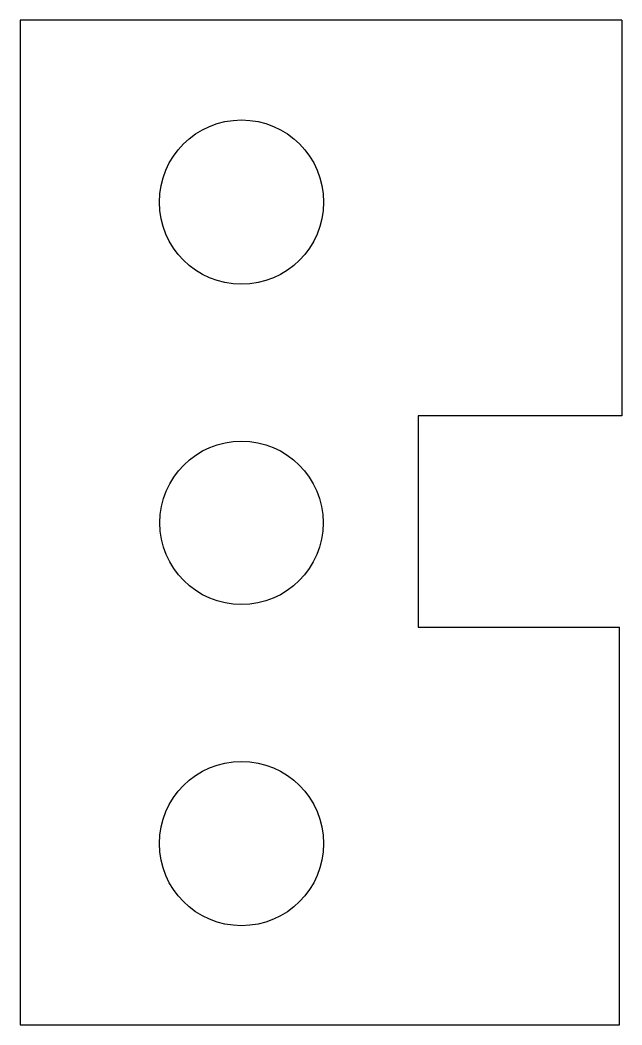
# Model space of a CAD drawing. Extents: x -12.5 to 2.5, y -12.5 to 12.5.
import ezdxf

# ---------------------------------------------------------------- set-up
doc = ezdxf.new("R2010")
doc.units = 0
doc.layers.get('0').update_dxf_attribs({"linetype": 'continuous'})

# ---------------------------------------------------------------- blocks, each defined once
blk = doc.blocks.new('PAD')
at = {"color": 0}
for p, q in [((2.496729, 12.540025), (-12.527905, 12.540025)), ((-12.527905, 12.540025), (-12.527905, -12.523561)), ((2.496729, 12.540025), (2.496729, 2.666875)), ((-2.590535, 2.666875), (-2.590535, -2.606179)), ((2.496729, 2.666875), (-2.590535, 2.666875)), ((-2.590535, -2.606179), (2.438647, -2.606179)), ((2.438647, -12.523561), (2.438647, -2.606179)), ((-12.527905, -12.523561), (2.438647, -12.523561))]:
    blk.add_line(p, q, dxfattribs=at)
for centre, radius in [((-7, 8), 2.05), ((-7, 0), 2.038449), ((-7, -8), 2.05)]:
    blk.add_circle(centre, radius, dxfattribs=at)

msp = doc.modelspace()

# ---------------------------------------------------------------- block references
at = {"color": 0}
msp.add_blockref('PAD', (0, 0), dxfattribs=at)

doc.saveas('drawing.dxf')
